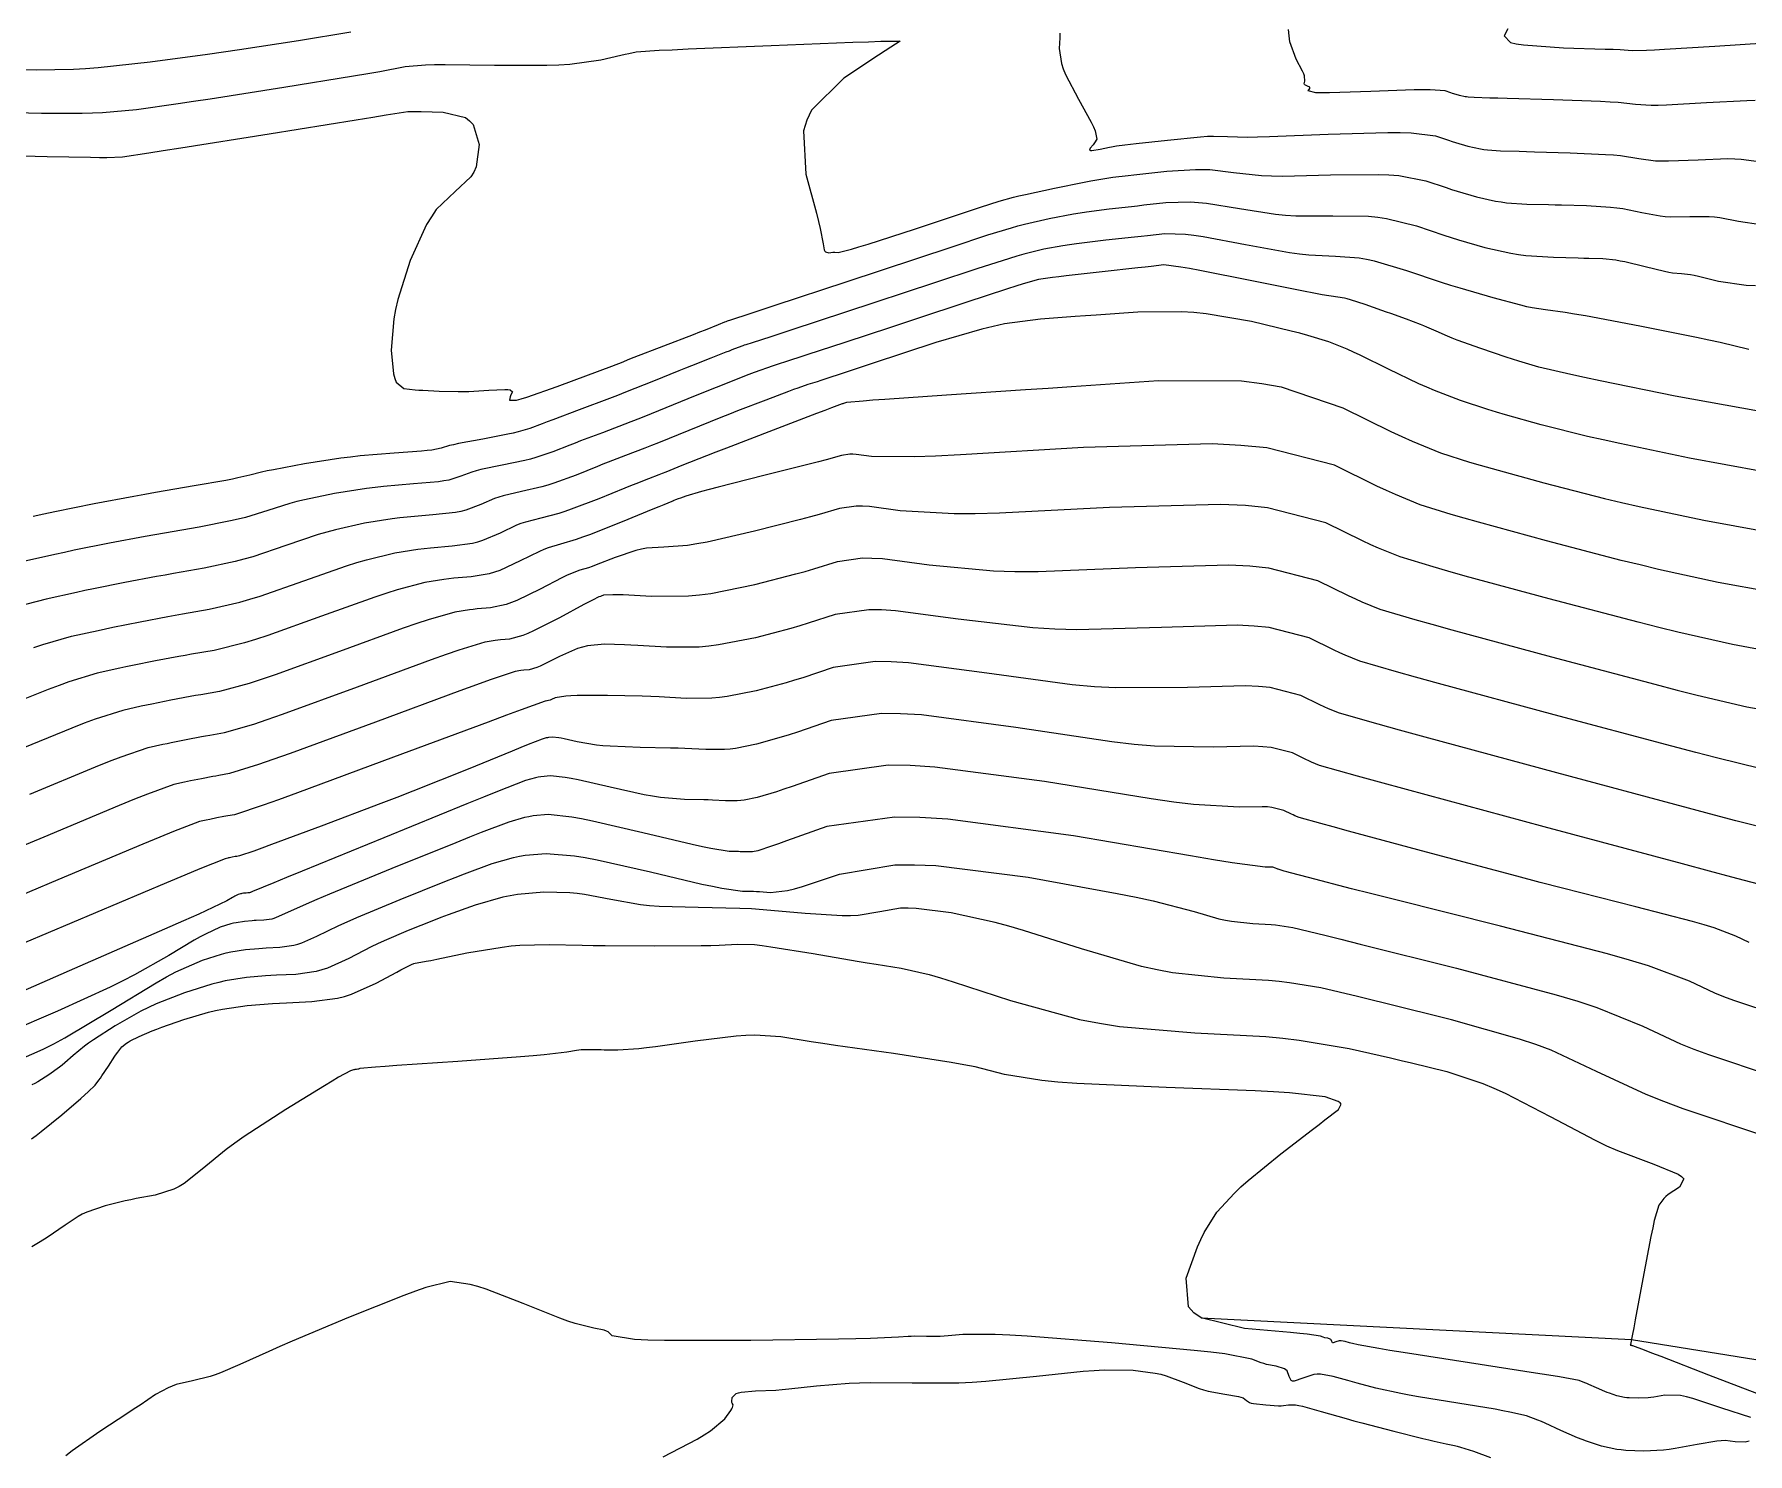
# Model space of a CAD drawing. Header units: metres. Extents: x 837475 to 838479, y 1189012 to 1191015.
# Drawn here: x 837711.9 to 837778.4, y 1190157.9 to 1190213 of the extents above; entities that cross this region are included whole.
import ezdxf

# ---------------------------------------------------------------- set-up
doc = ezdxf.new("R2010")
doc.units = ezdxf.units.M
doc.header["$LTSCALE"] = 0.3
for name, color, linetype in [('COTAS 10', 1, 'Continuous'), ('COTAS INT', 252, 'Continuous'), ('DRENAJE', 5, 'Continuous')]:
    doc.layers.add(name, color=color, linetype=linetype)

msp = doc.modelspace()

# ---------------------------------------------------------------- linework, layer by layer
at = {"layer": 'COTAS 10'}
for points, elevation in [([(837710.649, 1190210.027), (837712.164, 1190209.982), (837713.738, 1190209.98), (837714.144, 1190209.993), (837714.536, 1190210.012), (837715.847, 1190210.128), (837717.471, 1190210.355), (837718.061, 1190210.443), (837718.712, 1190210.542), (837721.573, 1190210.992), (837724.279, 1190211.432), (837724.833, 1190211.525), (837725.301, 1190211.605), (837726.287, 1190211.789), (837727.083, 1190211.859), (837727.431, 1190211.868), (837727.836, 1190211.871), (837729.76, 1190211.845), (837731.785, 1190211.842), (837732.252, 1190211.86), (837732.679, 1190211.887), (837733.886, 1190212.054), (837734.671, 1190212.237), (837734.833, 1190212.274), (837734.97, 1190212.305), (837735.263, 1190212.369), (837736.148, 1190212.422), (837736.658, 1190212.446), (837737.283, 1190212.474), (837740.499, 1190212.611), (837743.681, 1190212.737), (837744.284, 1190212.758), (837744.767, 1190212.774), (837745.512, 1190212.783), (837745.151, 1190212.545), (837744.938, 1190212.405), (837744.676, 1190212.232), (837743.322, 1190211.341), (837742.077, 1190210.099), (837741.884, 1190209.706), (837741.757, 1190209.292), (837741.846, 1190207.615), (837742.266, 1190206.095), (837742.347, 1190205.779), (837742.412, 1190205.508), (837742.521, 1190204.909), (837742.562, 1190204.671), (837742.584, 1190204.628), (837742.611, 1190204.595), (837742.748, 1190204.559), (837742.904, 1190204.578), (837742.944, 1190204.581), (837742.982, 1190204.581), (837743.104, 1190204.573), (837743.627, 1190204.701), (837743.916, 1190204.789), (837744.269, 1190204.898), (837746.069, 1190205.481), (837748.631, 1190206.327), (837749.359, 1190206.567), (837749.912, 1190206.719), (837750.131, 1190206.771), (837750.379, 1190206.829), (837751.511, 1190207.075), (837752.661, 1190207.307), (837752.92, 1190207.355), (837753.152, 1190207.397), (837753.776, 1190207.491), (837754.373, 1190207.557), (837754.589, 1190207.581), (837754.827, 1190207.608), (837755.87, 1190207.726), (837756.988, 1190207.8), (837757.274, 1190207.799), (837757.55, 1190207.789), (837758.461, 1190207.677), (837759.552, 1190207.557), (837759.942, 1190207.542), (837760.369, 1190207.536), (837762.23, 1190207.581), (837764.081, 1190207.606), (837764.503, 1190207.587), (837764.885, 1190207.556), (837765.938, 1190207.352), (837766.722, 1190207.089), (837766.936, 1190207.021), (837767.147, 1190206.956), (837767.896, 1190206.736), (837768.646, 1190206.568), (837768.858, 1190206.534), (837769.072, 1190206.506), (837769.862, 1190206.451), (837770.705, 1190206.431), (837770.952, 1190206.425), (837771.206, 1190206.418), (837772.171, 1190206.391), (837773.113, 1190206.333), (837773.352, 1190206.307), (837773.581, 1190206.276), (837774.33, 1190206.126), (837775.032, 1190205.991), (837775.232, 1190205.97), (837775.435, 1190205.956), (837776.186, 1190205.963), (837776.944, 1190205.967), (837777.151, 1190205.951), (837777.356, 1190205.928), (837778.085, 1190205.783), (837778.942, 1190205.656)], 1710), ([(837711.865, 1190189.237), (837712.211, 1190189.354), (837713.33, 1190189.67), (837714.359, 1190189.899), (837714.647, 1190189.961), (837714.937, 1190190.022), (837715.999, 1190190.234), (837717.063, 1190190.433), (837717.354, 1190190.486), (837717.643, 1190190.538), (837718.678, 1190190.718), (837719.864, 1190190.992), (837720.249, 1190191.104), (837720.66, 1190191.231), (837722.346, 1190191.819), (837724.013, 1190192.404), (837724.41, 1190192.53), (837724.78, 1190192.64), (837725.883, 1190192.907), (837726.785, 1190193.048), (837727.028, 1190193.08), (837727.268, 1190193.107), (837728.109, 1190193.179), (837728.898, 1190193.287), (837729.105, 1190193.338), (837729.306, 1190193.398), (837729.991, 1190193.689), (837730.628, 1190193.992), (837730.8, 1190194.058), (837730.97, 1190194.118), (837731.565, 1190194.27), (837732.265, 1190194.448), (837732.501, 1190194.524), (837732.754, 1190194.611), (837733.821, 1190195.021), (837734.837, 1190195.435), (837735.059, 1190195.524), (837735.255, 1190195.603), (837735.751, 1190195.795), (837736.148, 1190195.947), (837736.283, 1190196), (837736.429, 1190196.058), (837737.046, 1190196.308), (837738.008, 1190196.69), (837738.371, 1190196.831), (837738.777, 1190196.989), (837740.593, 1190197.685), (837742.276, 1190198.326), (837742.598, 1190198.449), (837742.857, 1190198.548), (837743.273, 1190198.706), (837743.285, 1190198.71), (837743.29, 1190198.711), (837743.295, 1190198.713), (837743.321, 1190198.721), (837743.441, 1190198.761), (837744.074, 1190198.817), (837744.45, 1190198.845), (837744.914, 1190198.878), (837747.314, 1190199.042), (837750.383, 1190199.249), (837751.268, 1190199.309), (837752.169, 1190199.37), (837755.552, 1190199.6), (837758.768, 1190199.583), (837759.565, 1190199.487), (837760.32, 1190199.353), (837762.707, 1190198.541), (837764.578, 1190197.624), (837765.008, 1190197.423), (837765.4, 1190197.246), (837766.499, 1190196.796), (837767.633, 1190196.435), (837768.047, 1190196.312), (837768.505, 1190196.18), (837770.52, 1190195.623), (837772.87, 1190195.023), (837773.539, 1190194.865), (837774.216, 1190194.709), (837776.728, 1190194.173), (837779.146, 1190193.733)], 1720), ([(837779.513, 1190182.111), (837777.978, 1190182.504), (837777.146, 1190182.724), (837776.137, 1190182.993), (837771.02, 1190184.368), (837765.913, 1190185.75), (837764.909, 1190186.025), (837764.083, 1190186.251), (837762.584, 1190186.678), (837762.147, 1190186.857), (837761.991, 1190186.927), (837761.82, 1190187.007), (837761.076, 1190187.372), (837759.888, 1190187.678), (837759.437, 1190187.721), (837758.932, 1190187.746), (837756.67, 1190187.686), (837753.889, 1190187.662), (837753.058, 1190187.709), (837752.2, 1190187.78), (837748.882, 1190188.233), (837745.842, 1190188.638), (837745.161, 1190188.678), (837744.549, 1190188.687), (837742.915, 1190188.461), (837741.737, 1190188.06), (837741.412, 1190187.959), (837741.087, 1190187.861), (837739.918, 1190187.544), (837738.793, 1190187.324), (837738.495, 1190187.287), (837738.204, 1190187.261), (837737.204, 1190187.257), (837736.152, 1190187.313), (837735.828, 1190187.326), (837735.49, 1190187.337), (837734.151, 1190187.367), (837732.968, 1190187.367), (837732.729, 1190187.36), (837732.527, 1190187.349), (837732.117, 1190187.283), (837731.978, 1190187.213), (837731.948, 1190187.199), (837731.921, 1190187.188), (837731.853, 1190187.169), (837731.807, 1190187.165), (837731.794, 1190187.163), (837731.731, 1190187.154), (837730.796, 1190186.813), (837730.224, 1190186.602), (837729.516, 1190186.339), (837725.831, 1190184.968), (837722.105, 1190183.59), (837721.372, 1190183.323), (837720.768, 1190183.106), (837719.662, 1190182.737), (837719.398, 1190182.692), (837719.324, 1190182.678), (837719.25, 1190182.665), (837718.978, 1190182.614), (837718.707, 1190182.56), (837718.559, 1190182.528), (837718.297, 1190182.47), (837717.295, 1190182.086), (837716.755, 1190181.865), (837716.101, 1190181.595), (837712.794, 1190180.205), (837709.476, 1190178.814)], 1730), ([(837779.184, 1190170.236), (837775.924, 1190171.32), (837775.174, 1190171.6), (837774.489, 1190171.87), (837772.567, 1190172.772), (837770.797, 1190173.592), (837770.207, 1190173.811), (837769.576, 1190174.026), (837766.937, 1190174.776), (837764.383, 1190175.408), (837763.804, 1190175.549), (837763.282, 1190175.676), (837761.86, 1190176.012), (837760.639, 1190176.216), (837760.243, 1190176.26), (837759.821, 1190176.299), (837758.09, 1190176.393), (837756.09, 1190176.603), (837755.499, 1190176.714), (837754.891, 1190176.849), (837752.562, 1190177.528), (837750.304, 1190178.247), (837749.741, 1190178.407), (837749.205, 1190178.551), (837747.494, 1190178.928), (837746.135, 1190179.097), (837745.821, 1190179.109), (837745.533, 1190179.107), (837744.72, 1190178.973), (837743.888, 1190178.822), (837743.589, 1190178.809), (837743.26, 1190178.808), (837741.824, 1190178.908), (837740.195, 1190179.052), (837739.744, 1190179.079), (837739.294, 1190179.1), (837737.667, 1190179.131), (837736.159, 1190179.176), (837735.782, 1190179.206), (837735.424, 1190179.244), (837734.279, 1190179.446), (837733.254, 1190179.644), (837732.971, 1190179.679), (837732.69, 1190179.707), (837731.676, 1190179.736), (837730.653, 1190179.643), (837730.365, 1190179.593), (837730.076, 1190179.532), (837729.012, 1190179.227), (837727.958, 1190178.85), (837727.674, 1190178.744), (837727.394, 1190178.638), (837726.41, 1190178.249), (837725.471, 1190177.844), (837725.219, 1190177.727), (837724.97, 1190177.608), (837724.101, 1190177.162), (837723.27, 1190176.787), (837723.046, 1190176.713), (837722.825, 1190176.652), (837722.044, 1190176.539), (837721.285, 1190176.503), (837721.076, 1190176.491), (837720.867, 1190176.477), (837720.12, 1190176.417), (837719.299, 1190176.286), (837719.045, 1190176.227), (837718.778, 1190176.158), (837717.717, 1190175.828), (837716.61, 1190175.392), (837716.315, 1190175.256), (837716.026, 1190175.114), (837715.021, 1190174.545), (837714.18, 1190173.996), (837713.993, 1190173.866), (837713.827, 1190173.746), (837713.395, 1190173.392), (837713.068, 1190173.099), (837712.967, 1190173.018), (837712.863, 1190172.936), (837712.452, 1190172.638), (837712.019, 1190172.368), (837711.901, 1190172.304), (837711.784, 1190172.245)], 1740)]:
    msp.add_lwpolyline(points, dxfattribs=dict(at, elevation=elevation))
at = {"layer": 'COTAS INT'}
for points, elevation in [([(837710.786, 1190211.696), (837711.95, 1190211.661), (837713.405, 1190211.691), (837713.872, 1190211.721), (837714.367, 1190211.76), (837716.384, 1190211.976), (837718.605, 1190212.271), (837719.228, 1190212.36), (837719.855, 1190212.451), (837722.146, 1190212.803), (837724.173, 1190213.14)], 1708), ([(837751.712, 1190213.083), (837751.714, 1190212.996), (837751.714, 1190212.901), (837751.689, 1190212.489), (837751.779, 1190211.904), (837751.851, 1190211.7), (837751.943, 1190211.478), (837752.445, 1190210.524), (837752.94, 1190209.632), (837753.028, 1190209.45), (837753.094, 1190209.295), (837753.157, 1190208.966), (837753.069, 1190208.824), (837753.041, 1190208.786), (837753.012, 1190208.75), (837752.892, 1190208.624), (837752.873, 1190208.545), (837752.907, 1190208.538), (837752.959, 1190208.538), (837753.288, 1190208.588), (837753.652, 1190208.664), (837753.726, 1190208.679), (837753.788, 1190208.691), (837753.913, 1190208.713), (837754.248, 1190208.751), (837754.68, 1190208.8), (837755.905, 1190208.939), (837757.18, 1190209.065), (837757.45, 1190209.083), (837757.683, 1190209.095), (837758.224, 1190209.078), (837759.009, 1190209.053), (837759.396, 1190209.059), (837759.857, 1190209.071), (837762.134, 1190209.162), (837764.452, 1190209.231), (837764.939, 1190209.228), (837765.358, 1190209.217), (837766.309, 1190209.098), (837766.814, 1190208.929), (837766.951, 1190208.885), (837767.087, 1190208.843), (837767.569, 1190208.702), (837768.052, 1190208.594), (837768.188, 1190208.572), (837768.326, 1190208.554), (837768.835, 1190208.519), (837769.563, 1190208.5), (837769.84, 1190208.493), (837770.149, 1190208.484), (837771.534, 1190208.445), (837772.915, 1190208.383), (837773.221, 1190208.361), (837773.494, 1190208.335), (837774.203, 1190208.222), (837774.858, 1190208.136), (837775.096, 1190208.127), (837775.358, 1190208.125), (837776.511, 1190208.171), (837777.671, 1190208.215), (837777.938, 1190208.211), (837778.182, 1190208.2), (837778.868, 1190208.102)], 1708), ([(837778.726, 1190210.47), (837778.398, 1190210.462), (837776.835, 1190210.379), (837775.281, 1190210.294), (837774.959, 1190210.284), (837774.683, 1190210.28), (837774.077, 1190210.319), (837773.407, 1190210.395), (837773.09, 1190210.414), (837772.717, 1190210.434), (837770.897, 1190210.499), (837769.091, 1190210.551), (837768.727, 1190210.561), (837768.421, 1190210.569), (837767.807, 1190210.586), (837767.58, 1190210.602), (837767.519, 1190210.61), (837767.458, 1190210.619), (837767.243, 1190210.668), (837767.028, 1190210.731), (837766.967, 1190210.749), (837766.906, 1190210.769), (837766.681, 1190210.844), (837766.1, 1190210.89), (837765.815, 1190210.89), (837765.475, 1190210.886), (837763.799, 1190210.825), (837762.191, 1190210.772), (837761.894, 1190210.771), (837761.662, 1190210.777), (837761.362, 1190210.849), (837761.431, 1190210.946), (837761.432, 1190210.967), (837761.425, 1190210.985), (837761.335, 1190211.031), (837761.235, 1190211.079), (837761.221, 1190211.098), (837761.213, 1190211.12), (837761.236, 1190211.222), (837761.222, 1190211.427), (837761.191, 1190211.513), (837761.149, 1190211.613), (837760.899, 1190212.08), (837760.657, 1190212.755), (837760.62, 1190212.985), (837760.597, 1190213.234)], 1706), ([(837769.12, 1190213.251), (837768.972, 1190212.989), (837769.227, 1190212.73), (837769.446, 1190212.676), (837769.729, 1190212.63), (837771.287, 1190212.524), (837772.899, 1190212.473), (837773.216, 1190212.461), (837773.477, 1190212.45), (837773.951, 1190212.416), (837774.509, 1190212.425), (837774.822, 1190212.441), (837775.205, 1190212.462), (837777.16, 1190212.588), (837779.125, 1190212.71)], 1704), ([(837710.512, 1190208.357), (837712.378, 1190208.302), (837714.071, 1190208.269), (837714.415, 1190208.265), (837714.706, 1190208.264), (837715.31, 1190208.28), (837716.336, 1190208.438), (837716.894, 1190208.526), (837717.57, 1190208.633), (837721, 1190209.181), (837724.385, 1190209.724), (837725.033, 1190209.827), (837725.555, 1190209.911), (837726.395, 1190210.047), (837726.618, 1190210.046), (837726.751, 1190210.043), (837726.916, 1190210.04), (837727.769, 1190210.019), (837728.626, 1190209.81), (837728.792, 1190209.688), (837728.928, 1190209.538), (837729.163, 1190208.764), (837729.041, 1190207.901), (837728.952, 1190207.695), (837728.839, 1190207.504), (837728.231, 1190206.934), (837727.498, 1190206.235), (837727.306, 1190205.962), (837727.119, 1190205.656), (837726.485, 1190204.266), (837726.005, 1190202.749), (837725.915, 1190202.363), (837725.844, 1190201.991), (837725.744, 1190200.773), (837725.834, 1190199.862), (837725.882, 1190199.684), (837725.941, 1190199.539), (837726.24, 1190199.284), (837726.673, 1190199.242), (837726.817, 1190199.231), (837726.972, 1190199.22), (837727.615, 1190199.184), (837728.343, 1190199.169), (837728.55, 1190199.172), (837728.76, 1190199.177), (837729.538, 1190199.223), (837730.162, 1190199.253), (837730.275, 1190199.249), (837730.361, 1190199.239), (837730.455, 1190199.159), (837730.389, 1190199.04), (837730.376, 1190199.006), (837730.364, 1190198.972), (837730.336, 1190198.843), (837730.61, 1190198.842), (837730.788, 1190198.889), (837731.011, 1190198.955), (837732.186, 1190199.364), (837733.404, 1190199.815), (837733.654, 1190199.908), (837733.867, 1190199.988), (837734.319, 1190200.161), (837734.752, 1190200.332), (837734.953, 1190200.41), (837735.189, 1190200.501), (837736.333, 1190200.943), (837737.494, 1190201.392), (837737.74, 1190201.488), (837737.954, 1190201.572), (837738.456, 1190201.773), (837738.708, 1190201.876), (837738.763, 1190201.898), (837738.813, 1190201.917), (837738.942, 1190201.962), (837739.684, 1190202.205), (837740.12, 1190202.348), (837740.655, 1190202.525), (837743.421, 1190203.437), (837747.538, 1190204.796), (837748.926, 1190205.254), (837749.834, 1190205.531), (837750.091, 1190205.601), (837750.35, 1190205.669), (837751.303, 1190205.89), (837752.251, 1190206.072), (837752.505, 1190206.114), (837752.757, 1190206.154), (837753.638, 1190206.269), (837754.498, 1190206.363), (837754.736, 1190206.389), (837754.974, 1190206.416), (837755.834, 1190206.513), (837756.796, 1190206.536), (837757.099, 1190206.516), (837757.417, 1190206.484), (837758.697, 1190206.275), (837760.095, 1190206.06), (837760.487, 1190206.025), (837760.882, 1190206.001), (837762.325, 1190206), (837763.71, 1190205.981), (837764.067, 1190205.945), (837764.412, 1190205.895), (837765.566, 1190205.606), (837766.631, 1190205.249), (837766.92, 1190205.157), (837767.206, 1190205.068), (837768.222, 1190204.771), (837769.239, 1190204.542), (837769.527, 1190204.496), (837769.818, 1190204.458), (837770.89, 1190204.384), (837771.847, 1190204.362), (837772.065, 1190204.357), (837772.263, 1190204.352), (837772.807, 1190204.337), (837773.311, 1190204.283), (837773.483, 1190204.253), (837773.668, 1190204.216), (837774.456, 1190204.029), (837775.207, 1190203.847), (837775.369, 1190203.813), (837775.511, 1190203.787), (837775.861, 1190203.754), (837776.217, 1190203.719), (837776.363, 1190203.691), (837776.53, 1190203.656), (837777.303, 1190203.463), (837778.382, 1190203.304), (837778.742, 1190203.289)], 1712), ([(837778.482, 1190200.804), (837777.363, 1190201.074), (837776.93, 1190201.168), (837776.445, 1190201.27), (837774.249, 1190201.709), (837772.14, 1190202.106), (837771.709, 1190202.182), (837771.345, 1190202.244), (837770.582, 1190202.347), (837770.069, 1190202.421), (837769.863, 1190202.466), (837769.628, 1190202.521), (837768.548, 1190202.805), (837767.266, 1190203.181), (837766.904, 1190203.293), (837766.539, 1190203.409), (837765.195, 1190203.86), (837763.94, 1190204.235), (837763.631, 1190204.303), (837763.338, 1190204.356), (837762.421, 1190204.419), (837761.394, 1190204.466), (837761.033, 1190204.508), (837760.638, 1190204.564), (837758.934, 1190204.874), (837757.284, 1190205.179), (837756.923, 1190205.232), (837756.604, 1190205.271), (837755.798, 1190205.3), (837755.121, 1190205.224), (837754.883, 1190205.198), (837754.623, 1190205.169), (837753.5, 1190205.046), (837752.361, 1190204.91), (837752.091, 1190204.873), (837751.84, 1190204.836), (837751.096, 1190204.705), (837750.321, 1190204.509), (837750.051, 1190204.431), (837749.756, 1190204.343), (837748.493, 1190203.941), (837746.847, 1190203.397), (837743.396, 1190202.258), (837741.275, 1190201.56), (837740.847, 1190201.419), (837740.488, 1190201.302), (837739.764, 1190201.069), (837739.515, 1190200.991), (837739.455, 1190200.971), (837739.399, 1190200.951), (837739.228, 1190200.887), (837738.977, 1190200.786), (837738.87, 1190200.744), (837738.747, 1190200.696), (837738.166, 1190200.472), (837737.407, 1190200.174), (837737.171, 1190200.08), (837736.924, 1190199.981), (837735.937, 1190199.581), (837734.85, 1190199.145), (837734.538, 1190199.024), (837734.223, 1190198.902), (837733.047, 1190198.46), (837732.02, 1190198.079), (837731.799, 1190197.996), (837731.605, 1190197.923), (837731.132, 1190197.739), (837730.672, 1190197.602), (837730.486, 1190197.558), (837730.276, 1190197.512), (837729.304, 1190197.326), (837728.363, 1190197.149), (837728.172, 1190197.109), (837728.011, 1190197.073), (837727.681, 1190196.976), (837727.32, 1190196.902), (837727.141, 1190196.882), (837726.926, 1190196.861), (837725.863, 1190196.785), (837724.544, 1190196.673), (837724.168, 1190196.63), (837723.788, 1190196.581), (837722.374, 1190196.359), (837721.17, 1190196.137), (837720.922, 1190196.088), (837720.711, 1190196.044), (837720.255, 1190195.929), (837719.792, 1190195.815), (837719.576, 1190195.772), (837719.322, 1190195.724), (837718.087, 1190195.507), (837716.591, 1190195.247), (837716.172, 1190195.171), (837715.75, 1190195.095), (837714.212, 1190194.806), (837712.675, 1190194.499), (837712.256, 1190194.411), (837711.838, 1190194.322)], 1714), ([(837778.855, 1190198.409), (837775.614, 1190198.997), (837772.712, 1190199.591), (837772.097, 1190199.721), (837771.564, 1190199.836), (837770.32, 1190200.125), (837769.542, 1190200.352), (837769.302, 1190200.427), (837769.053, 1190200.508), (837768.065, 1190200.844), (837767.157, 1190201.172), (837766.958, 1190201.248), (837766.781, 1190201.317), (837766.331, 1190201.512), (837765.971, 1190201.677), (837765.851, 1190201.726), (837765.723, 1190201.778), (837765.186, 1190201.98), (837764.577, 1190202.197), (837764.403, 1190202.258), (837764.227, 1190202.321), (837763.573, 1190202.55), (837763.005, 1190202.735), (837762.882, 1190202.77), (837762.775, 1190202.798), (837762.517, 1190202.837), (837761.907, 1190202.93), (837761.579, 1190202.991), (837761.181, 1190203.068), (837759.171, 1190203.472), (837757.151, 1190203.873), (837756.748, 1190203.948), (837756.412, 1190204.007), (837755.763, 1190204.086), (837755.268, 1190204.032), (837755.03, 1190204.006), (837754.747, 1190203.975), (837753.362, 1190203.824), (837751.966, 1190203.667), (837751.677, 1190203.632), (837751.43, 1190203.601), (837750.888, 1190203.52), (837750.292, 1190203.349), (837750.011, 1190203.261), (837749.679, 1190203.156), (837748.06, 1190202.627), (837746.155, 1190201.998), (837745.138, 1190201.663), (837743.371, 1190201.079), (837741.895, 1190200.595), (837741.574, 1190200.49), (837741.291, 1190200.399), (837740.585, 1190200.176), (837739.842, 1190199.912), (837739.535, 1190199.794), (837739.185, 1190199.657), (837737.556, 1190199.001), (837735.839, 1190198.306), (837735.432, 1190198.144), (837735.056, 1190197.996), (837733.948, 1190197.572), (837733.098, 1190197.254), (837732.885, 1190197.172), (837732.682, 1190197.094), (837732.028, 1190196.833), (837731.366, 1190196.605), (837731.158, 1190196.547), (837730.939, 1190196.491), (837730.058, 1190196.307), (837729.232, 1190196.139), (837729.048, 1190196.092), (837728.884, 1190196.046), (837728.451, 1190195.88), (837727.982, 1190195.734), (837727.795, 1190195.7), (837727.584, 1190195.67), (837726.612, 1190195.583), (837725.452, 1190195.484), (837725.121, 1190195.446), (837724.787, 1190195.403), (837723.543, 1190195.208), (837722.374, 1190194.971), (837722.085, 1190194.902), (837721.812, 1190194.83), (837720.952, 1190194.559), (837720.081, 1190194.287), (837719.8, 1190194.216), (837719.503, 1190194.147), (837718.284, 1190193.91), (837716.942, 1190193.677), (837716.566, 1190193.61), (837716.188, 1190193.541), (837714.808, 1190193.282), (837713.429, 1190193.007), (837713.053, 1190192.928), (837712.678, 1190192.848), (837711.344, 1190192.55)], 1716), ([(837779.001, 1190196.071), (837776.171, 1190196.585), (837773.464, 1190197.15), (837772.818, 1190197.293), (837772.217, 1190197.43), (837770.42, 1190197.874), (837769.023, 1190198.266), (837768.675, 1190198.37), (837768.343, 1190198.471), (837767.282, 1190198.82), (837766.274, 1190199.211), (837765.976, 1190199.339), (837765.668, 1190199.476), (837764.489, 1190200.042), (837763.381, 1190200.583), (837763.12, 1190200.704), (837762.878, 1190200.813), (837762.167, 1190201.104), (837761.351, 1190201.352), (837761.043, 1190201.434), (837760.699, 1190201.522), (837759.162, 1190201.889), (837757.407, 1190202.192), (837756.927, 1190202.239), (837756.449, 1190202.27), (837754.743, 1190202.252), (837753.134, 1190202.137), (837752.718, 1190202.108), (837752.314, 1190202.08), (837750.96, 1190201.987), (837749.563, 1190201.795), (837749.133, 1190201.704), (837748.683, 1190201.597), (837746.9, 1190201.074), (837744.424, 1190200.256), (837743.346, 1190199.9), (837742.595, 1190199.654), (837742.432, 1190199.601), (837742.288, 1190199.554), (837741.929, 1190199.441), (837741.537, 1190199.307), (837741.372, 1190199.247), (837741.183, 1190199.177), (837740.296, 1190198.842), (837739.201, 1190198.418), (837738.88, 1190198.291), (837738.552, 1190198.16), (837737.301, 1190197.654), (837736.134, 1190197.182), (837735.858, 1190197.072), (837735.602, 1190196.971), (837734.849, 1190196.683), (837734.177, 1190196.428), (837733.972, 1190196.348), (837733.759, 1190196.264), (837732.924, 1190195.927), (837732.06, 1190195.608), (837731.829, 1190195.535), (837731.602, 1190195.469), (837730.811, 1190195.288), (837730.101, 1190195.128), (837729.924, 1190195.075), (837729.756, 1190195.019), (837729.221, 1190194.785), (837728.644, 1190194.566), (837728.45, 1190194.519), (837728.241, 1190194.478), (837727.361, 1190194.381), (837726.36, 1190194.296), (837726.075, 1190194.263), (837725.786, 1190194.226), (837724.713, 1190194.058), (837723.577, 1190193.806), (837723.248, 1190193.716), (837722.912, 1190193.617), (837721.649, 1190193.189), (837720.37, 1190192.759), (837720.025, 1190192.66), (837719.683, 1190192.569), (837718.481, 1190192.314), (837717.293, 1190192.108), (837716.96, 1190192.048), (837716.625, 1190191.987), (837715.403, 1190191.758), (837714.183, 1190191.514), (837713.85, 1190191.444), (837713.518, 1190191.374), (837712.337, 1190191.11), (837711.194, 1190190.807)], 1718), ([(837779.291, 1190191.396), (837777.285, 1190191.76), (837774.969, 1190192.268), (837774.261, 1190192.437), (837773.524, 1190192.617), (837770.62, 1190193.372), (837767.986, 1190194.094), (837767.419, 1190194.255), (837766.923, 1190194.398), (837765.716, 1190194.773), (837764.75, 1190195.168), (837764.405, 1190195.324), (837764.026, 1190195.501), (837762.381, 1190196.307), (837759.752, 1190196.985), (837758.754, 1190197.08), (837757.638, 1190197.136), (837752.634, 1190197.002), (837747.861, 1190196.708), (837746.892, 1190196.663), (837746.076, 1190196.632), (837744.401, 1190196.65), (837743.81, 1190196.728), (837743.678, 1190196.736), (837743.559, 1190196.738), (837743.241, 1190196.694), (837742.638, 1190196.523), (837742.339, 1190196.444), (837741.982, 1190196.352), (837740.217, 1190195.908), (837738.451, 1190195.463), (837738.093, 1190195.37), (837737.793, 1190195.291), (837737.185, 1190195.115), (837736.981, 1190195.037), (837736.896, 1190195.003), (837736.791, 1190194.962), (837736.725, 1190194.935), (837736.709, 1190194.929), (837736.694, 1190194.923), (837736.652, 1190194.907), (837736.334, 1190194.777), (837736.146, 1190194.701), (837735.914, 1190194.606), (837734.717, 1190194.115), (837733.449, 1190193.614), (837733.172, 1190193.512), (837732.929, 1190193.426), (837732.319, 1190193.251), (837731.838, 1190193.107), (837731.676, 1190193.041), (837731.5, 1190192.965), (837730.761, 1190192.594), (837729.968, 1190192.229), (837729.76, 1190192.157), (837729.556, 1190192.096), (837728.858, 1190191.977), (837728.175, 1190191.919), (837727.981, 1190191.896), (837727.784, 1190191.871), (837727.052, 1190191.756), (837725.983, 1190191.475), (837725.573, 1190191.345), (837725.114, 1190191.191), (837723.043, 1190190.448), (837720.949, 1190189.703), (837720.474, 1190189.548), (837720.045, 1190189.415), (837718.875, 1190189.122), (837717.994, 1190188.969), (837717.748, 1190188.925), (837717.5, 1190188.88), (837716.595, 1190188.71), (837715.691, 1190188.529), (837715.444, 1190188.478), (837715.199, 1190188.425), (837714.324, 1190188.23), (837713.228, 1190187.9), (837712.843, 1190187.763), (837712.423, 1190187.606), (837710.613, 1190186.873)], 1722), ([(837779.437, 1190189.058), (837777.842, 1190189.348), (837775.721, 1190189.827), (837774.982, 1190190.008), (837774.177, 1190190.211), (837770.72, 1190191.121), (837767.468, 1190192.008), (837766.792, 1190192.197), (837766.213, 1190192.361), (837764.933, 1190192.749), (837764.099, 1190193.09), (837763.801, 1190193.225), (837763.475, 1190193.377), (837762.055, 1190194.073), (837759.786, 1190194.658), (837758.924, 1190194.741), (837757.962, 1190194.788), (837753.643, 1190194.673), (837749.368, 1190194.447), (837748.434, 1190194.424), (837747.607, 1190194.419), (837745.521, 1190194.546), (837744.318, 1190194.705), (837744.049, 1190194.721), (837743.806, 1190194.725), (837743.16, 1190194.636), (837742.368, 1190194.396), (837742.034, 1190194.305), (837741.65, 1190194.203), (837739.851, 1190193.745), (837738.02, 1190193.328), (837737.617, 1190193.253), (837737.258, 1190193.194), (837736.338, 1190193.125), (837735.666, 1190193.09), (837735.464, 1190193.053), (837735.254, 1190193.004), (837734.441, 1190192.729), (837733.709, 1190192.439), (837733.551, 1190192.38), (837733.412, 1190192.331), (837733.073, 1190192.232), (837732.707, 1190192.096), (837732.552, 1190192.024), (837732.373, 1190191.937), (837731.531, 1190191.499), (837730.63, 1190191.061), (837730.414, 1190190.975), (837730.213, 1190190.904), (837729.607, 1190190.775), (837729.083, 1190190.73), (837728.934, 1190190.713), (837728.783, 1190190.694), (837728.222, 1190190.606), (837727.186, 1190190.309), (837726.736, 1190190.159), (837726.214, 1190189.978), (837723.74, 1190189.078), (837721.238, 1190188.175), (837720.698, 1190187.992), (837720.225, 1190187.838), (837719.072, 1190187.526), (837718.345, 1190187.4), (837718.142, 1190187.363), (837717.938, 1190187.326), (837717.191, 1190187.186), (837716.445, 1190187.037), (837716.241, 1190186.994), (837716.039, 1190186.951), (837715.317, 1190186.79), (837714.245, 1190186.447), (837713.821, 1190186.289), (837713.343, 1190186.103), (837711.158, 1190185.206)], 1724), ([(837711.703, 1190183.539), (837714.262, 1190184.6), (837714.799, 1190184.814), (837715.261, 1190184.993), (837716.31, 1190185.35), (837716.879, 1190185.477), (837717.039, 1190185.511), (837717.199, 1190185.544), (837717.787, 1190185.662), (837718.375, 1190185.772), (837718.536, 1190185.802), (837718.696, 1190185.83), (837719.269, 1190185.93), (837720.406, 1190186.261), (837720.923, 1190186.435), (837721.527, 1190186.646), (837724.437, 1190187.708), (837727.315, 1190188.765), (837727.898, 1190188.973), (837728.389, 1190189.144), (837729.392, 1190189.455), (837729.782, 1190189.516), (837729.887, 1190189.53), (837729.991, 1190189.542), (837730.356, 1190189.573), (837730.87, 1190189.713), (837731.069, 1190189.794), (837731.292, 1190189.893), (837732.301, 1190190.403), (837733.245, 1190190.91), (837733.428, 1190191.007), (837733.576, 1190191.086), (837733.827, 1190191.213), (837733.871, 1190191.226), (837733.889, 1190191.232), (837733.91, 1190191.24), (837734.005, 1190191.278), (837734.358, 1190191.297), (837734.54, 1190191.293), (837734.76, 1190191.285), (837735.859, 1190191.221), (837737.289, 1190191.236), (837737.717, 1190191.277), (837738.16, 1190191.335), (837739.873, 1190191.678), (837741.463, 1190192.089), (837741.827, 1190192.189), (837742.157, 1190192.284), (837743.078, 1190192.578), (837744.054, 1190192.712), (837744.419, 1190192.707), (837744.826, 1190192.683), (837746.641, 1190192.441), (837749.138, 1190192.206), (837749.975, 1190192.186), (837750.875, 1190192.185), (837754.652, 1190192.344), (837758.285, 1190192.441), (837759.095, 1190192.401), (837759.82, 1190192.332), (837761.728, 1190191.839), (837762.923, 1190191.254), (837763.198, 1190191.126), (837763.448, 1190191.012), (837764.15, 1190190.725), (837765.503, 1190190.325), (837766.164, 1190190.14), (837766.949, 1190189.922), (837770.82, 1190188.87), (837774.83, 1190187.805), (837775.703, 1190187.58), (837776.474, 1190187.386), (837778.399, 1190186.935), (837779.582, 1190186.721)], 1726), ([(837778.956, 1190184.523), (837777.226, 1190184.945), (837776.425, 1190185.152), (837775.483, 1190185.399), (837770.92, 1190186.619), (837766.431, 1190187.836), (837765.536, 1190188.082), (837764.793, 1190188.288), (837763.367, 1190188.702), (837762.798, 1190188.935), (837762.595, 1190189.027), (837762.372, 1190189.131), (837761.402, 1190189.606), (837759.854, 1190190.005), (837759.266, 1190190.061), (837758.609, 1190190.094), (837755.661, 1190190.015), (837752.382, 1190189.923), (837751.517, 1190189.947), (837750.669, 1190189.993), (837747.762, 1190190.337), (837745.334, 1190190.66), (837744.79, 1190190.692), (837744.301, 1190190.7), (837742.997, 1190190.519), (837741.947, 1190190.172), (837741.619, 1190190.074), (837741.275, 1190189.975), (837739.896, 1190189.611), (837738.462, 1190189.33), (837738.083, 1190189.284), (837737.712, 1190189.251), (837736.438, 1190189.245), (837735.326, 1190189.314), (837735.057, 1190189.327), (837734.805, 1190189.339), (837734.037, 1190189.363), (837733.367, 1190189.295), (837733.178, 1190189.249), (837732.986, 1190189.191), (837732.279, 1190188.881), (837731.661, 1190188.567), (837731.526, 1190188.506), (837731.406, 1190188.456), (837731.104, 1190188.371), (837730.899, 1190188.353), (837730.781, 1190188.339), (837730.561, 1190188.304), (837729.592, 1190187.979), (837729.061, 1190187.787), (837728.416, 1190187.552), (837725.134, 1190186.338), (837721.816, 1190185.118), (837721.147, 1190184.879), (837720.587, 1190184.684), (837719.465, 1190184.334), (837719.047, 1190184.261), (837718.93, 1190184.24), (837718.812, 1190184.218), (837718.382, 1190184.138), (837717.953, 1190184.052), (837717.836, 1190184.027), (837717.719, 1190184.003), (837717.303, 1190183.91), (837716.278, 1190183.54), (837715.777, 1190183.34), (837715.182, 1190183.098), (837712.249, 1190181.872), (837709.304, 1190180.646)], 1728), ([(837779.343, 1190179.907), (837777.814, 1190180.314), (837776.954, 1190180.545), (837775.904, 1190180.828), (837770.535, 1190182.274), (837765.178, 1190183.723), (837764.135, 1190184.007), (837763.284, 1190184.239), (837761.801, 1190184.654), (837761.496, 1190184.779), (837761.388, 1190184.828), (837761.269, 1190184.884), (837760.75, 1190185.138), (837759.922, 1190185.351), (837759.607, 1190185.382), (837759.256, 1190185.399), (837757.679, 1190185.357), (837755.396, 1190185.4), (837754.599, 1190185.471), (837753.731, 1190185.567), (837750.002, 1190186.129), (837746.35, 1190186.615), (837745.532, 1190186.663), (837744.796, 1190186.674), (837742.833, 1190186.403), (837741.526, 1190185.948), (837741.204, 1190185.843), (837740.899, 1190185.747), (837739.941, 1190185.477), (837739.123, 1190185.317), (837738.907, 1190185.291), (837738.696, 1190185.272), (837737.97, 1190185.269), (837737.154, 1190185.31), (837736.886, 1190185.32), (837736.599, 1190185.329), (837735.413, 1190185.354), (837734.245, 1190185.399), (837733.97, 1190185.42), (837733.716, 1190185.445), (837732.975, 1190185.568), (837732.46, 1190185.686), (837732.349, 1190185.708), (837732.251, 1190185.726), (837732.011, 1190185.752), (837731.856, 1190185.738), (837731.813, 1190185.731), (837731.769, 1190185.721), (837731.609, 1190185.675), (837731.069, 1190185.463), (837730.785, 1190185.349), (837730.444, 1190185.211), (837728.729, 1190184.513), (837726.581, 1190183.653), (837725.967, 1190183.413), (837725.345, 1190183.171), (837723.027, 1190182.293), (837721.098, 1190181.579), (837720.721, 1190181.441), (837720.411, 1190181.329), (837719.859, 1190181.141), (837719.749, 1190181.122), (837719.718, 1190181.117), (837719.687, 1190181.111), (837719.574, 1190181.09), (837719.461, 1190181.067), (837719.43, 1190181.061), (837719.399, 1190181.054), (837719.29, 1190181.03), (837718.311, 1190180.632), (837717.733, 1190180.391), (837717.021, 1190180.092), (837713.339, 1190178.538), (837709.647, 1190176.983)], 1732), ([(837778.497, 1190177.783), (837777.973, 1190178.029), (837777.13, 1190178.342), (837776.742, 1190178.458), (837776.287, 1190178.588), (837774.088, 1190179.161), (837771.237, 1190179.887), (837770.371, 1190180.112), (837769.473, 1190180.347), (837765.955, 1190181.285), (837762.926, 1190182.104), (837762.337, 1190182.265), (837761.856, 1190182.396), (837761.018, 1190182.631), (837760.846, 1190182.701), (837760.784, 1190182.729), (837760.717, 1190182.76), (837760.424, 1190182.904), (837759.956, 1190183.025), (837759.778, 1190183.042), (837759.579, 1190183.052), (837758.688, 1190183.028), (837756.903, 1190183.138), (837756.141, 1190183.232), (837755.262, 1190183.354), (837751.122, 1190184.025), (837746.859, 1190184.592), (837745.902, 1190184.649), (837745.043, 1190184.662), (837742.752, 1190184.345), (837741.316, 1190183.836), (837740.997, 1190183.728), (837740.711, 1190183.633), (837739.963, 1190183.41), (837739.454, 1190183.311), (837739.32, 1190183.294), (837739.188, 1190183.283), (837738.736, 1190183.281), (837738.228, 1190183.307), (837738.061, 1190183.313), (837737.883, 1190183.318), (837737.144, 1190183.334), (837736.206, 1190183.413), (837735.901, 1190183.459), (837735.578, 1190183.515), (837734.25, 1190183.804), (837733.01, 1190184.089), (837732.742, 1190184.143), (837732.506, 1190184.186), (837731.927, 1190184.248), (837731.556, 1190184.214), (837731.451, 1190184.196), (837731.346, 1190184.174), (837730.96, 1190184.063), (837729.878, 1190183.641), (837729.334, 1190183.423), (837728.684, 1190183.161), (837725.455, 1190181.847), (837722.288, 1190180.553), (837721.678, 1190180.303), (837721.182, 1190180.099), (837720.356, 1190179.754), (837720.284, 1190179.721), (837720.264, 1190179.715), (837720.245, 1190179.71), (837720.177, 1190179.7), (837720.111, 1190179.697), (837720.093, 1190179.696), (837720.075, 1190179.694), (837720.01, 1190179.689), (837719.939, 1190179.678), (837719.917, 1190179.673), (837719.894, 1190179.667), (837719.802, 1190179.638), (837719.674, 1190179.58), (837719.628, 1190179.556), (837719.578, 1190179.528), (837719.36, 1190179.396), (837718.271, 1190178.883), (837717.672, 1190178.615), (837716.945, 1190178.293), (837713.243, 1190176.673), (837708.33, 1190174.535)], 1734), ([(837779.58, 1190174.97), (837777.9, 1190175.529), (837777.514, 1190175.673), (837777.161, 1190175.812), (837776.171, 1190176.276), (837774.578, 1190176.868), (837773.846, 1190177.088), (837772.987, 1190177.332), (837768.832, 1190178.415), (837764.659, 1190179.459), (837763.789, 1190179.678), (837763.042, 1190179.867), (837761.374, 1190180.297), (837760.675, 1190180.486), (837760.539, 1190180.523), (837760.428, 1190180.553), (837760.235, 1190180.607), (837760.195, 1190180.623), (837760.181, 1190180.63), (837760.165, 1190180.637), (837760.098, 1190180.67), (837759.99, 1190180.698), (837759.949, 1190180.702), (837759.903, 1190180.704), (837759.697, 1190180.699), (837758.41, 1190180.876), (837757.682, 1190180.994), (837756.793, 1190181.141), (837752.242, 1190181.921), (837747.367, 1190182.57), (837746.273, 1190182.634), (837745.291, 1190182.649), (837742.67, 1190182.287), (837741.106, 1190181.724), (837740.789, 1190181.612), (837740.523, 1190181.52), (837739.985, 1190181.343), (837739.785, 1190181.304), (837739.732, 1190181.298), (837739.68, 1190181.293), (837739.502, 1190181.292), (837739.302, 1190181.303), (837739.236, 1190181.305), (837739.166, 1190181.307), (837738.875, 1190181.313), (837738.166, 1190181.428), (837737.833, 1190181.498), (837737.44, 1190181.586), (837735.526, 1190182.041), (837733.56, 1190182.493), (837733.135, 1190182.577), (837732.761, 1190182.645), (837731.843, 1190182.744), (837731.255, 1190182.69), (837731.089, 1190182.662), (837730.922, 1190182.627), (837730.311, 1190182.451), (837729.238, 1190182.044), (837728.781, 1190181.863), (837728.254, 1190181.653), (837725.773, 1190180.648), (837723.349, 1190179.65), (837722.858, 1190179.444), (837722.445, 1190179.269), (837721.604, 1190178.89), (837721.279, 1190178.743), (837721.192, 1190178.714), (837721.105, 1190178.69), (837720.8, 1190178.646), (837720.502, 1190178.632), (837720.421, 1190178.627), (837720.339, 1190178.622), (837720.047, 1190178.598), (837719.726, 1190178.547), (837719.626, 1190178.524), (837719.522, 1190178.497), (837719.107, 1190178.368), (837718.53, 1190178.107), (837718.324, 1190177.997), (837718.097, 1190177.87), (837717.112, 1190177.275), (837715.77, 1190176.517), (837715.318, 1190176.287), (837714.832, 1190176.049), (837712.786, 1190175.116), (837710.859, 1190174.286)], 1736), ([(837711.018, 1190173.099), (837712.233, 1190173.634), (837712.636, 1190173.843), (837713.067, 1190174.08), (837714.865, 1190175.154), (837716.617, 1190176.212), (837717.019, 1190176.438), (837717.386, 1190176.634), (837718.412, 1190177.098), (837719.15, 1190177.328), (837719.336, 1190177.375), (837719.513, 1190177.416), (837720.084, 1190177.508), (837720.603, 1190177.549), (837720.748, 1190177.559), (837720.894, 1190177.568), (837721.422, 1190177.593), (837721.965, 1190177.671), (837722.119, 1190177.713), (837722.275, 1190177.765), (837722.853, 1190178.026), (837723.707, 1190178.438), (837724.038, 1190178.585), (837724.41, 1190178.747), (837726.092, 1190179.449), (837727.824, 1190180.146), (837728.228, 1190180.304), (837728.598, 1190180.447), (837729.661, 1190180.839), (837730.499, 1190181.08), (837730.727, 1190181.127), (837730.954, 1190181.167), (837731.76, 1190181.24), (837732.866, 1190181.141), (837733.282, 1190181.072), (837733.745, 1190180.985), (837735.816, 1190180.519), (837737.814, 1190180.049), (837738.231, 1190179.96), (837738.59, 1190179.888), (837739.395, 1190179.775), (837739.817, 1190179.767), (837739.934, 1190179.761), (837740.051, 1190179.754), (837740.473, 1190179.717), (837741.142, 1190179.799), (837741.415, 1190179.867), (837741.726, 1190179.955), (837743.162, 1190180.437), (837745.31, 1190180.79), (837746.068, 1190180.797), (837746.897, 1190180.764), (837750.485, 1190180.317), (837753.939, 1190179.684), (837754.684, 1190179.534), (837755.338, 1190179.395), (837756.937, 1190178.982), (837757.896, 1190178.703), (837758.147, 1190178.647), (837758.39, 1190178.601), (837759.214, 1190178.515), (837759.926, 1190178.476), (837760.1, 1190178.46), (837760.263, 1190178.442), (837760.766, 1190178.358), (837762.006, 1190178.056), (837762.633, 1190177.901), (837763.385, 1190177.715), (837767.124, 1190176.785), (837771, 1190175.749), (837771.837, 1190175.497), (837772.571, 1190175.259), (837774.369, 1190174.524), (837775.825, 1190173.841), (837776.344, 1190173.636), (837776.912, 1190173.425), (837779.382, 1190172.603)], 1738), ([(837711.779, 1190170.156), (837711.96, 1190170.287), (837712.153, 1190170.434), (837712.956, 1190171.09), (837713.692, 1190171.725), (837713.842, 1190171.858), (837713.97, 1190171.973), (837714.241, 1190172.234), (837714.395, 1190172.434), (837714.449, 1190172.51), (837714.507, 1190172.596), (837714.761, 1190172.979), (837715.014, 1190173.363), (837715.073, 1190173.448), (837715.127, 1190173.523), (837715.281, 1190173.721), (837715.458, 1190173.868), (837715.527, 1190173.911), (837715.604, 1190173.957), (837715.952, 1190174.132), (837716.465, 1190174.345), (837716.645, 1190174.414), (837716.842, 1190174.488), (837717.693, 1190174.79), (837718.655, 1190175.074), (837718.922, 1190175.136), (837719.189, 1190175.191), (837720.157, 1190175.326), (837721.131, 1190175.404), (837721.403, 1190175.423), (837721.676, 1190175.439), (837722.667, 1190175.486), (837723.656, 1190175.617), (837723.928, 1190175.687), (837724.198, 1190175.772), (837725.166, 1190176.198), (837725.96, 1190176.626), (837726.12, 1190176.712), (837726.255, 1190176.783), (837726.53, 1190176.921), (837726.631, 1190176.958), (837726.681, 1190176.972), (837726.759, 1190176.984), (837727.098, 1190177.047), (837727.287, 1190177.084), (837727.516, 1190177.13), (837728.687, 1190177.37), (837730.052, 1190177.602), (837730.404, 1190177.643), (837730.745, 1190177.674), (837731.883, 1190177.703), (837733.162, 1190177.673), (837733.591, 1190177.667), (837734.052, 1190177.662), (837735.991, 1190177.652), (837737.79, 1190177.66), (837738.164, 1190177.666), (837738.484, 1190177.674), (837739.191, 1190177.718), (837739.858, 1190177.695), (837740.153, 1190177.661), (837740.496, 1190177.615), (837742.134, 1190177.351), (837743.846, 1190177.056), (837744.235, 1190176.991), (837744.587, 1190176.933), (837745.554, 1190176.785), (837746.648, 1190176.529), (837747.08, 1190176.404), (837747.569, 1190176.256), (837749.803, 1190175.523), (837752.484, 1190174.792), (837753.255, 1190174.644), (837754.038, 1190174.52), (837756.967, 1190174.272), (837759.716, 1190174.122), (837760.385, 1190174.06), (837761.015, 1190173.99), (837762.954, 1190173.665), (837764.558, 1190173.296), (837764.975, 1190173.197), (837765.381, 1190173.101), (837766.749, 1190172.767), (837768.151, 1190172.303), (837768.578, 1190172.124), (837769.022, 1190171.924), (837770.765, 1190171.019), (837772.51, 1190170.099), (837772.954, 1190169.888), (837773.382, 1190169.697), (837774.79, 1190169.169), (837775.733, 1190168.788), (837775.869, 1190168.691), (837775.95, 1190168.596), (837775.791, 1190168.282), (837775.353, 1190167.996), (837775.259, 1190167.919), (837775.177, 1190167.843), (837774.978, 1190167.577), (837774.809, 1190166.98), (837774.746, 1190166.696), (837774.675, 1190166.36), (837774.359, 1190164.716), (837774.065, 1190163.121), (837774.008, 1190162.815), (837773.961, 1190162.568), (837773.88, 1190162.167), (837773.876, 1190162.153), (837773.878, 1190162.15), (837773.882, 1190162.147), (837773.906, 1190162.14), (837773.933, 1190162.136), (837773.938, 1190162.135), (837773.942, 1190162.134), (837773.95, 1190162.133), (837773.951, 1190162.133), (837773.957, 1190162.13), (837773.966, 1190162.13), (837774.419, 1190161.956), (837774.704, 1190161.846), (837775.058, 1190161.709), (837776.912, 1190160.992), (837778.781, 1190160.28)], 1742), ([(837778.561, 1190159.33), (837777.432, 1190159.693), (837776.31, 1190160.075), (837776.057, 1190160.139), (837775.83, 1190160.186), (837775.219, 1190160.205), (837774.789, 1190160.126), (837774.676, 1190160.111), (837774.565, 1190160.099), (837774.183, 1190160.078), (837773.834, 1190160.092), (837773.743, 1190160.101), (837773.655, 1190160.113), (837773.356, 1190160.177), (837773.064, 1190160.272), (837772.979, 1190160.303), (837772.893, 1190160.337), (837772.569, 1190160.48), (837772.262, 1190160.62), (837772.187, 1190160.652), (837772.116, 1190160.681), (837771.896, 1190160.763), (837771.124, 1190160.908), (837770.706, 1190160.977), (837770.199, 1190161.059), (837767.628, 1190161.458), (837765.048, 1190161.857), (837764.535, 1190161.939), (837764.11, 1190162.008), (837763.302, 1190162.151), (837763.08, 1190162.209), (837763.024, 1190162.224), (837762.971, 1190162.238), (837762.798, 1190162.288), (837762.648, 1190162.314), (837762.609, 1190162.313), (837762.57, 1190162.31), (837762.44, 1190162.269), (837762.34, 1190162.234), (837762.32, 1190162.234), (837762.305, 1190162.238), (837762.28, 1190162.288), (837762.256, 1190162.353), (837762.242, 1190162.367), (837762.223, 1190162.379), (837762.129, 1190162.407), (837762.013, 1190162.43), (837761.951, 1190162.448), (837761.841, 1190162.493), (837761.323, 1190162.57), (837761.034, 1190162.6), (837760.683, 1190162.635), (837758.891, 1190162.793), (837757.204, 1190163.205), (837756.919, 1190163.4), (837756.713, 1190163.629), (837756.627, 1190164.748), (837757.07, 1190165.958), (837757.198, 1190166.245), (837757.327, 1190166.511), (837757.812, 1190167.3), (837758.497, 1190168.045), (837758.752, 1190168.284), (837759.037, 1190168.537), (837760.301, 1190169.568), (837761.527, 1190170.516), (837761.788, 1190170.716), (837762.013, 1190170.889), (837762.542, 1190171.288), (837762.647, 1190171.499), (837762.606, 1190171.554), (837762.534, 1190171.606), (837762.02, 1190171.78), (837760.639, 1190171.935), (837760.021, 1190171.976), (837759.3, 1190172.015), (837755.844, 1190172.15), (837752.373, 1190172.306), (837751.643, 1190172.359), (837751.013, 1190172.416), (837749.571, 1190172.657), (837748.43, 1190172.944), (837747.989, 1190173.03), (837747.494, 1190173.119), (837745.255, 1190173.463), (837743.008, 1190173.783), (837742.507, 1190173.857), (837742.06, 1190173.924), (837740.883, 1190174.113), (837739.865, 1190174.176), (837739.519, 1190174.165), (837739.143, 1190174.141), (837737.553, 1190173.949), (837736.012, 1190173.728), (837735.668, 1190173.686), (837735.36, 1190173.652), (837734.545, 1190173.599), (837734.021, 1190173.602), (837733.897, 1190173.604), (837733.781, 1190173.605), (837733.436, 1190173.613), (837733.128, 1190173.605), (837733.036, 1190173.597), (837732.941, 1190173.586), (837732.572, 1190173.523), (837731.686, 1190173.419), (837731.264, 1190173.382), (837730.766, 1190173.341), (837728.33, 1190173.162), (837725.962, 1190172.996), (837725.506, 1190172.962), (837725.137, 1190172.934), (837724.527, 1190172.88), (837724.481, 1190172.864), (837724.468, 1190172.861), (837724.454, 1190172.858), (837724.404, 1190172.852), (837724.336, 1190172.842), (837724.312, 1190172.836), (837724.285, 1190172.83), (837724.167, 1190172.797), (837723.699, 1190172.542), (837723.452, 1190172.395), (837723.153, 1190172.215), (837721.65, 1190171.29), (837720.035, 1190170.242), (837719.667, 1190169.984), (837719.332, 1190169.74), (837718.409, 1190168.979), (837717.702, 1190168.417), (837717.504, 1190168.299), (837717.305, 1190168.199), (837716.578, 1190167.972), (837715.835, 1190167.835), (837715.626, 1190167.791), (837715.415, 1190167.744), (837714.64, 1190167.551), (837713.922, 1190167.307), (837713.747, 1190167.228), (837713.583, 1190167.144), (837713.075, 1190166.801), (837712.385, 1190166.321), (837712.106, 1190166.152), (837711.788, 1190165.966)], 1744), ([(837778.492, 1190158.408), (837778.342, 1190158.38), (837777.952, 1190158.394), (837777.561, 1190158.44), (837777.41, 1190158.432), (837777.24, 1190158.415), (837776.472, 1190158.28), (837775.614, 1190158.123), (837775.388, 1190158.093), (837775.166, 1190158.068), (837774.405, 1190158.026), (837773.709, 1190158.054), (837773.527, 1190158.073), (837773.351, 1190158.096), (837772.755, 1190158.223), (837772.172, 1190158.412), (837772.003, 1190158.476), (837771.831, 1190158.544), (837771.184, 1190158.829), (837770.573, 1190159.108), (837770.423, 1190159.172), (837770.281, 1190159.23), (837769.842, 1190159.393), (837769.2, 1190159.545), (837768.93, 1190159.596), (837768.621, 1190159.651), (837767.175, 1190159.886), (837765.65, 1190160.134), (837765.291, 1190160.199), (837764.961, 1190160.262), (837763.996, 1190160.474), (837763.264, 1190160.665), (837763.08, 1190160.715), (837762.904, 1190160.763), (837762.335, 1190160.927), (837761.839, 1190161.012), (837761.709, 1190161.011), (837761.582, 1190160.999), (837761.152, 1190160.865), (837760.821, 1190160.75), (837760.758, 1190160.75), (837760.707, 1190160.763), (837760.624, 1190160.928), (837760.546, 1190161.143), (837760.498, 1190161.188), (837760.438, 1190161.228), (837760.126, 1190161.32), (837759.744, 1190161.395), (837759.641, 1190161.424), (837759.538, 1190161.456), (837759.176, 1190161.602), (837758.122, 1190161.802), (837757.584, 1190161.868), (837756.939, 1190161.939), (837753.718, 1190162.236), (837750.45, 1190162.485), (837749.776, 1190162.526), (837749.201, 1190162.555), (837747.956, 1190162.558), (837747.378, 1190162.499), (837747.223, 1190162.49), (837747.071, 1190162.483), (837746.54, 1190162.48), (837746.059, 1190162.485), (837745.938, 1190162.482), (837745.822, 1190162.477), (837745.448, 1190162.446), (837744.361, 1190162.403), (837743.797, 1190162.39), (837743.117, 1190162.377), (837739.71, 1190162.329), (837736.357, 1190162.325), (837735.712, 1190162.34), (837735.19, 1190162.362), (837734.326, 1190162.498), (837734.179, 1190162.654), (837734.108, 1190162.689), (837734.024, 1190162.72), (837733.612, 1190162.799), (837732.888, 1190162.98), (837732.608, 1190163.074), (837732.293, 1190163.188), (837730.867, 1190163.759), (837729.428, 1190164.312), (837729.105, 1190164.415), (837728.814, 1190164.497), (837728.037, 1190164.608), (837727.088, 1190164.376), (837726.69, 1190164.241), (837726.232, 1190164.075), (837724.088, 1190163.219), (837721.902, 1190162.296), (837721.419, 1190162.087), (837720.987, 1190161.899), (837719.868, 1190161.39), (837719.113, 1190161.065), (837718.911, 1190160.993), (837718.713, 1190160.928), (837718.023, 1190160.762), (837717.397, 1190160.609), (837717.239, 1190160.553), (837717.088, 1190160.491), (837716.596, 1190160.22), (837715.99, 1190159.813), (837715.767, 1190159.665), (837715.519, 1190159.503), (837714.424, 1190158.792), (837713.348, 1190158.036), (837713.112, 1190157.846)], 1746), ([(837736.308, 1190157.809), (837737.629, 1190158.495), (837737.908, 1190158.66), (837738.148, 1190158.815), (837738.702, 1190159.282), (837738.938, 1190159.607), (837738.978, 1190159.672), (837739.008, 1190159.726), (837739.024, 1190159.829), (837738.985, 1190159.892), (837738.98, 1190159.921), (837738.977, 1190159.954), (837738.986, 1190160.112), (837739.141, 1190160.265), (837739.23, 1190160.295), (837739.339, 1190160.319), (837739.9, 1190160.363), (837740.683, 1190160.398), (837740.932, 1190160.417), (837741.195, 1190160.44), (837742.263, 1190160.558), (837743.539, 1190160.664), (837743.934, 1190160.679), (837744.346, 1190160.689), (837745.986, 1190160.674), (837747.795, 1190160.682), (837748.314, 1190160.706), (837748.842, 1190160.739), (837750.815, 1190160.938), (837752.623, 1190161.134), (837753.047, 1190161.164), (837753.437, 1190161.185), (837754.57, 1190161.174), (837755.425, 1190161.056), (837755.64, 1190161.009), (837755.846, 1190160.956), (837756.511, 1190160.711), (837757.126, 1190160.464), (837757.299, 1190160.409), (837757.475, 1190160.36), (837758.123, 1190160.233), (837758.652, 1190160.143), (837758.753, 1190160.118), (837758.834, 1190160.092), (837758.964, 1190159.999), (837759.08, 1190159.915), (837759.152, 1190159.894), (837759.242, 1190159.875), (837759.713, 1190159.819), (837760.206, 1190159.792), (837760.31, 1190159.792), (837760.399, 1190159.794), (837760.606, 1190159.831), (837760.869, 1190159.825), (837760.995, 1190159.801), (837761.144, 1190159.768), (837761.871, 1190159.567), (837762.837, 1190159.288), (837763.136, 1190159.206), (837763.448, 1190159.121), (837764.69, 1190158.797), (837765.811, 1190158.516), (837766.048, 1190158.459), (837766.252, 1190158.411), (837766.722, 1190158.313), (837767.043, 1190158.244), (837767.154, 1190158.215), (837767.275, 1190158.181), (837767.788, 1190158.023), (837768.447, 1190157.779)], 1748)]:
    msp.add_lwpolyline(points, dxfattribs=dict(at, elevation=elevation))
at = {"layer": 'DRENAJE'}
for p, q in [((837757.204, 1190163.205, 1744), (837773.921, 1190162.367, 1742)), ((837773.921, 1190162.367, 1742), (837789.115, 1190159.904, 1740))]:
    msp.add_line(p, q, dxfattribs=at)

doc.saveas('drawing.dxf')
